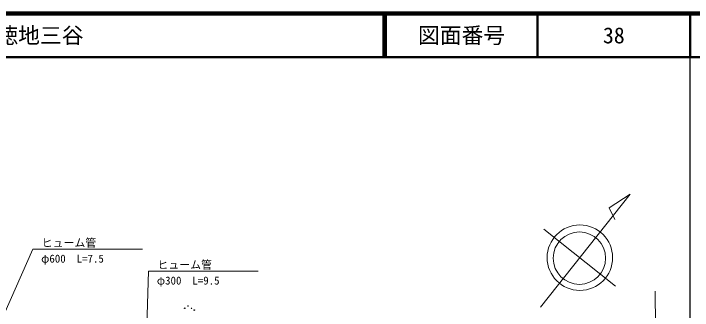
# Model space of a CAD drawing. Units: millimetres, scale not verified. Extents: x 40000 to 680000, y 20000 to 380000.
# Drawn here: x 423992 to 579500, y 311956 to 380000 of the extents above; entities that cross this region are included whole.
import ezdxf
from ezdxf.enums import TextEntityAlignment as Align

# ---------------------------------------------------------------- set-up
doc = ezdxf.new("R2010")
doc.units = ezdxf.units.MM
doc.header["$LTSCALE"] = 1000
for name, color, linetype, lineweight in [('M-BGD', 7, 'Continuous', 13), ('M-BMK-SRVR', 3, 'Continuous', 13), ('M-STR-HTXT', 7, 'Continuous', 13), ('M-STR-STRC', 7, 'Continuous', 13), ('M-TTL', 7, 'Continuous', 25), ('M-TTL-BAND', 7, 'Continuous', 25), ('M-TTL-LINE', 7, 'Continuous', 50)]:
    doc.layers.add(name, color=color, linetype=linetype, lineweight=lineweight)
doc.layers.add('M-TTL-TXT', color=7, linetype='Continuous')
doc.styles.add('ＭＳ ゴシック', font='')
doc.styles.get('ＭＳ ゴシック').set_extended_font_data('MS Gothic')

msp = doc.modelspace()

# ---------------------------------------------------------------- linework, layer by layer
at = {"layer": 'M-BGD'}
for p, q in [((544667, 312729), (565218, 338586)), ((565218, 338586), (560462, 335504)), ((560462, 335504), (561724, 332782)), ((545469, 330613), (561909, 317547))]:
    msp.add_line(p, q, dxfattribs=at)
for centre, radius in [((553723, 324054), 7500), ((553617, 323936), 6000)]:
    msp.add_circle(centre, radius, dxfattribs=at)
at = {"layer": 'M-BGD', "lineweight": 25}
for centre in [(463930, 312960), (463214, 312464), (464752, 312445), (465367, 312024)]:
    msp.add_circle(centre, 50, dxfattribs=at)
at = {"layer": 'M-BMK-SRVR'}
msp.add_line((570971, 316409), (571168, 270177), dxfattribs=at)
at = {"layer": 'M-STR-HTXT'}
for p, q in [((412839, 291249), (428412, 325980)), ((428412, 325980), (453529, 326000)), ((453837, 285352), (454921, 320951)), ((454921, 320951), (480038, 320971))]:
    msp.add_line(p, q, dxfattribs=at)
at = {"layer": 'M-TTL', "color": 2, "lineweight": 140}
msp.add_line((680000, 380000), (40000, 380000), dxfattribs=at)
at = {"layer": 'M-TTL-BAND'}
msp.add_line((579000, 20000), (579000, 370000), dxfattribs=at)
at = {"layer": 'M-TTL-LINE'}
for p, q in [((508747, 380000), (508747, 370000)), ((509247, 380000), (509247, 370000)), ((543997, 380000), (543997, 370000)), ((579000, 380000), (579000, 370000)), ((40000, 370000), (680000, 370000))]:
    msp.add_line(p, q, dxfattribs=at)

# ---------------------------------------------------------------- texts
at = {"layer": 'M-STR-STRC', "style": 'ＭＳ ゴシック'}
for s, p in [('ヒューム管', (430425, 325981)), ('φ600\u3000L=7.5', (430299, 322364)), ('ヒューム管', (456935, 320953)), ('φ300\u3000L=9.5', (456809, 317336))]:
    msp.add_text(s, height=1833, dxfattribs=at).set_placement(p, align=Align.BOTTOM_LEFT)
at = {"layer": 'M-TTL-TXT', "style": 'ＭＳ ゴシック'}
msp.add_text('山口市徳地三谷', height=3666, dxfattribs=at).set_placement((405024, 375000), align=Align.MIDDLE_LEFT)
for s, p in [('図面番号', (526622, 375000)), ('38', (561497, 375000))]:
    msp.add_text(s, height=3666, dxfattribs=at).set_placement(p, align=Align.MIDDLE_CENTER)

doc.saveas('drawing.dxf')
